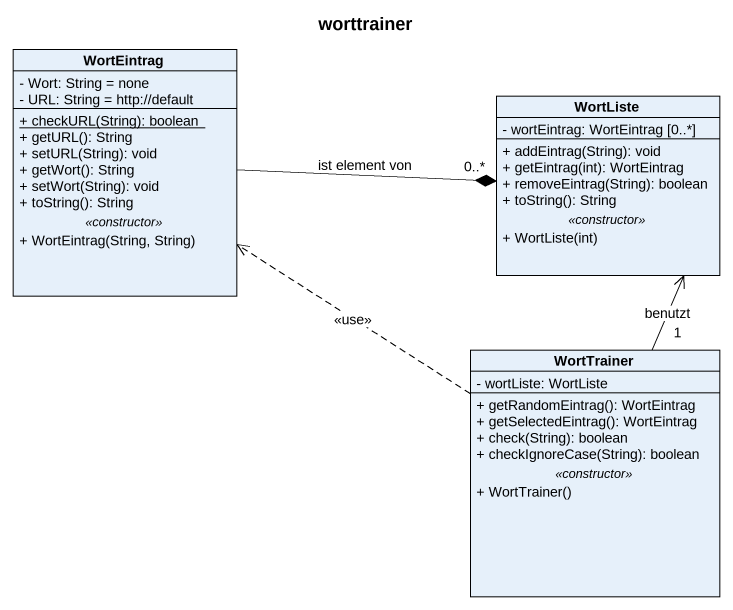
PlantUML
@startuml
title worttrainer
hide circle
hide empty members
skinparam classAttributeIconSize 0
class WortEintrag {
  - Wort: String = none
  - URL: String = http://default
  --
  {static} + checkURL(String): boolean
  + getURL(): String
  + setURL(String): void
  + getWort(): String
  + setWort(String): void
  + toString(): String
  .. <<constructor>> ..
  + WortEintrag(String, String)
}
class WortListe {
  - wortEintrag: WortEintrag [0..*]
  --
  + addEintrag(String): void
  + getEintrag(int): WortEintrag
  + removeEintrag(String): boolean
  + toString(): String
  .. <<constructor>> ..
  + WortListe(int)
}
class WortTrainer {
  - wortListe: WortListe
  --
  + getRandomEintrag(): WortEintrag
  + getSelectedEintrag(): WortEintrag
  + check(String): boolean
  + checkIgnoreCase(String): boolean
  .. <<constructor>> ..
  + WortTrainer()
}
WortEintrag -right-* "0..*" WortListe : ist element von
WortTrainer .up.> WortEintrag : <<use>>
WortTrainer "1" -up-> WortListe : benutzt
@enduml
